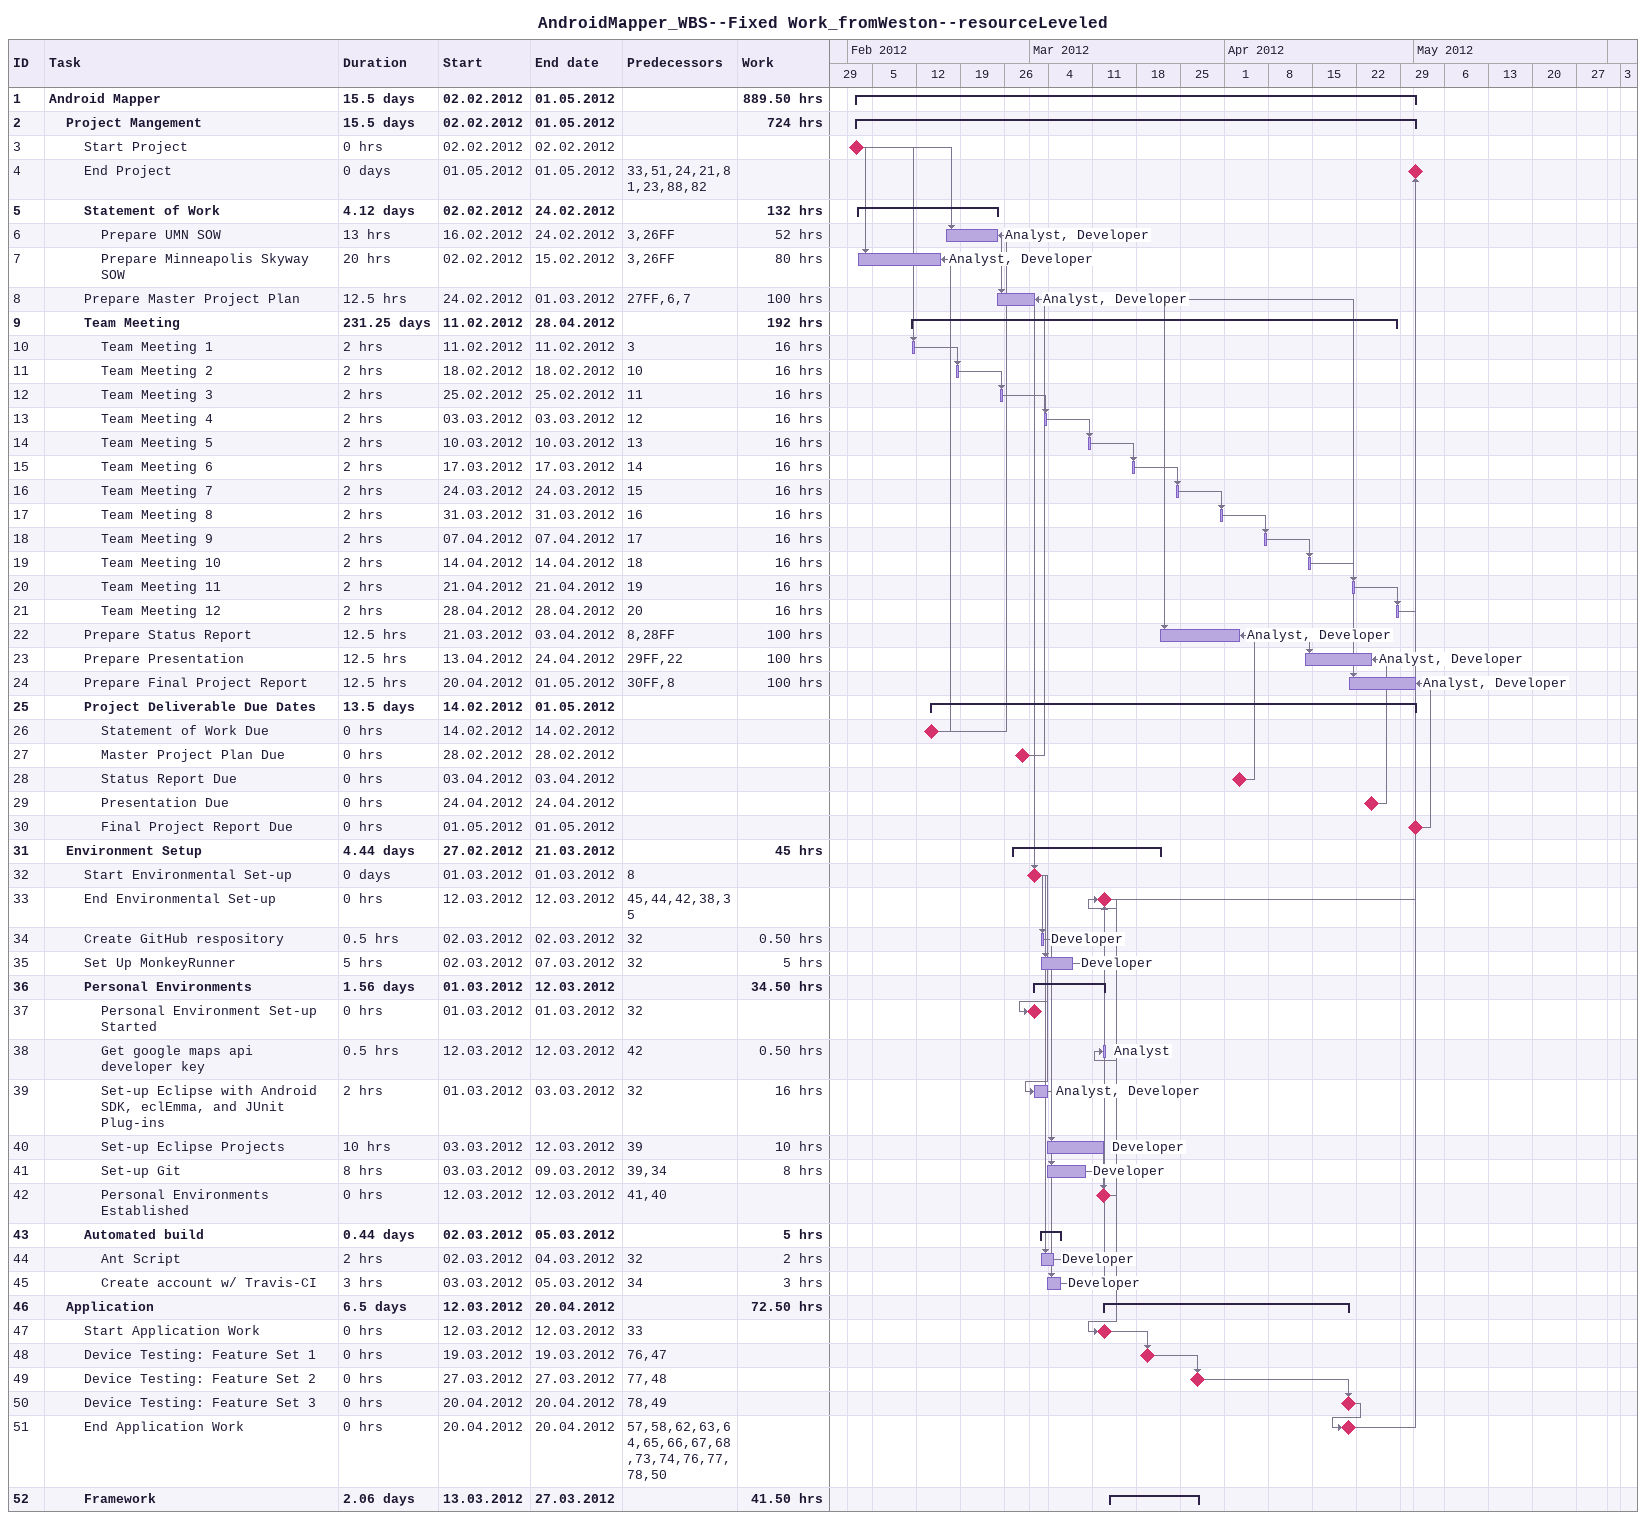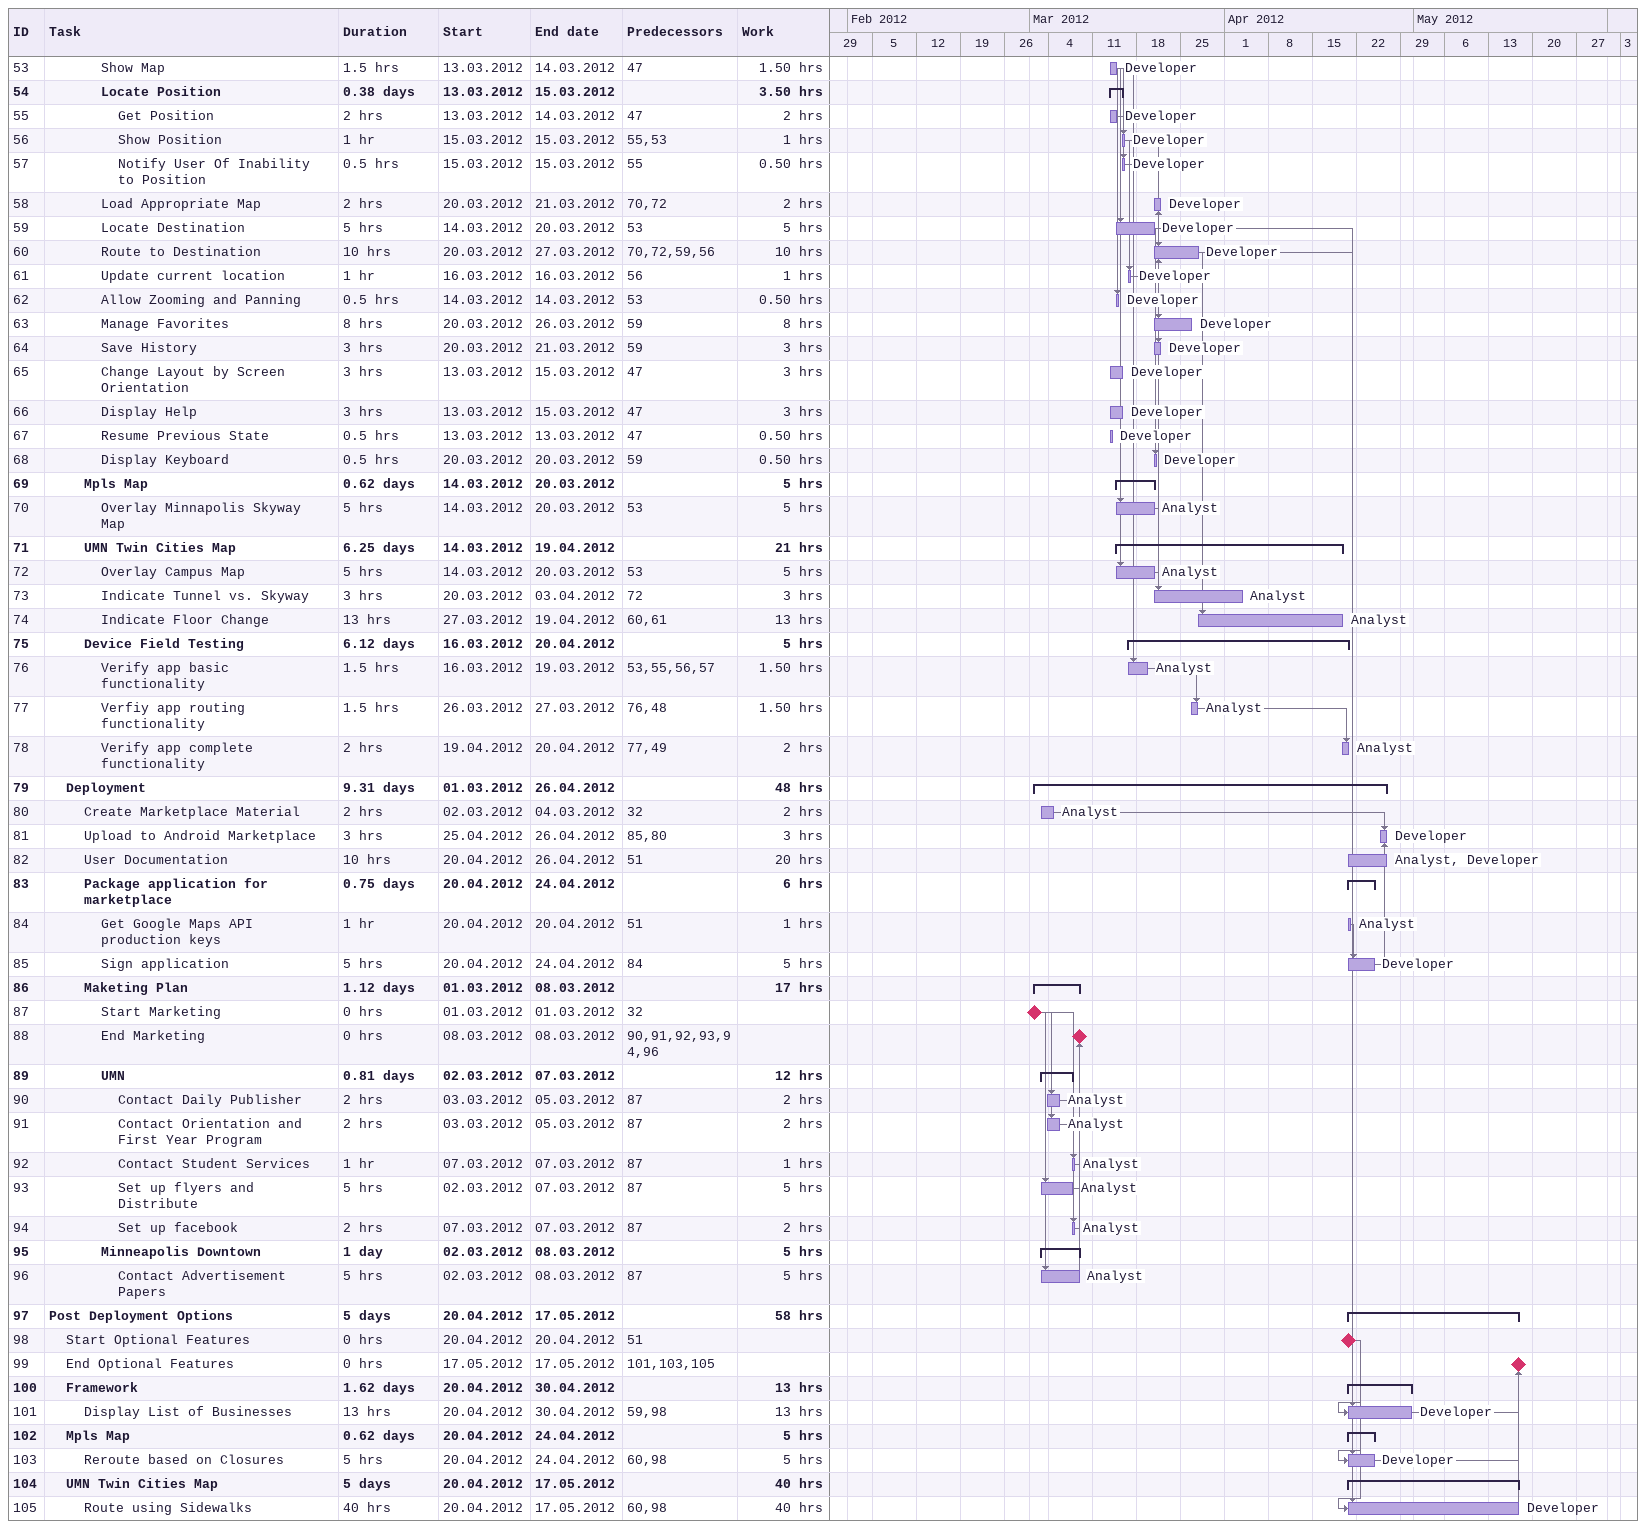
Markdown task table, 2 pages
AndroidMapper_WBS--Fixed Work_fromWeston--resourceLeveled

| ID | Level | Task | Duration | Start | Finish | Predecessors | Resources | Work (h) |
|---|---|---|---|---|---|---|---|---|
| 1 | 1 | **Android Mapper** | 15.5d | 2012-02-02 | 2012-05-01 |  |  | 889.50 |
| 2 | 2 | **Project Mangement** | 15.5d | 2012-02-02 | 2012-05-01 |  |  | 724 |
| 3 | 3 | Start Project | 0h | 2012-02-02 | 2012-02-02 |  |  |  |
| 4 | 3 | End Project | 0d | 2012-05-01 | 2012-05-01 | 33, 51, 24, 21, 81, 23, 88, 82 |  |  |
| 5 | 3 | **Statement of Work** | 4.12d | 2012-02-02 | 2012-02-24 |  |  | 132 |
| 6 | 4 | Prepare UMN SOW | 13h | 2012-02-16 | 2012-02-24 | 3, 26FF | Analyst, Developer | 52 |
| 7 | 4 | Prepare Minneapolis Skyway SOW | 20h | 2012-02-02 | 2012-02-15 | 3, 26FF | Analyst, Developer | 80 |
| 8 | 3 | Prepare Master Project Plan | 12.5h | 2012-02-24 | 2012-03-01 | 27FF, 6, 7 | Analyst, Developer | 100 |
| 9 | 3 | **Team Meeting** | 231.25d | 2012-02-11 | 2012-04-28 |  |  | 192 |
| 10 | 4 | Team Meeting 1 | 2h | 2012-02-11 | 2012-02-11 | 3 |  | 16 |
| 11 | 4 | Team Meeting 2 | 2h | 2012-02-18 | 2012-02-18 | 10 |  | 16 |
| 12 | 4 | Team Meeting 3 | 2h | 2012-02-25 | 2012-02-25 | 11 |  | 16 |
| 13 | 4 | Team Meeting 4 | 2h | 2012-03-03 | 2012-03-03 | 12 |  | 16 |
| 14 | 4 | Team Meeting 5 | 2h | 2012-03-10 | 2012-03-10 | 13 |  | 16 |
| 15 | 4 | Team Meeting 6 | 2h | 2012-03-17 | 2012-03-17 | 14 |  | 16 |
| 16 | 4 | Team Meeting 7 | 2h | 2012-03-24 | 2012-03-24 | 15 |  | 16 |
| 17 | 4 | Team Meeting 8 | 2h | 2012-03-31 | 2012-03-31 | 16 |  | 16 |
| 18 | 4 | Team Meeting 9 | 2h | 2012-04-07 | 2012-04-07 | 17 |  | 16 |
| 19 | 4 | Team Meeting 10 | 2h | 2012-04-14 | 2012-04-14 | 18 |  | 16 |
| 20 | 4 | Team Meeting 11 | 2h | 2012-04-21 | 2012-04-21 | 19 |  | 16 |
| 21 | 4 | Team Meeting 12 | 2h | 2012-04-28 | 2012-04-28 | 20 |  | 16 |
| 22 | 3 | Prepare Status Report | 12.5h | 2012-03-21 | 2012-04-03 | 8, 28FF | Analyst, Developer | 100 |
| 23 | 3 | Prepare Presentation | 12.5h | 2012-04-13 | 2012-04-24 | 29FF, 22 | Analyst, Developer | 100 |
| 24 | 3 | Prepare Final Project Report | 12.5h | 2012-04-20 | 2012-05-01 | 30FF, 8 | Analyst, Developer | 100 |
| 25 | 3 | **Project Deliverable Due Dates** | 13.5d | 2012-02-14 | 2012-05-01 |  |  |  |
| 26 | 4 | Statement of Work Due | 0h | 2012-02-14 | 2012-02-14 |  |  |  |
| 27 | 4 | Master Project Plan Due | 0h | 2012-02-28 | 2012-02-28 |  |  |  |
| 28 | 4 | Status Report Due | 0h | 2012-04-03 | 2012-04-03 |  |  |  |
| 29 | 4 | Presentation Due | 0h | 2012-04-24 | 2012-04-24 |  |  |  |
| 30 | 4 | Final Project Report Due | 0h | 2012-05-01 | 2012-05-01 |  |  |  |
| 31 | 2 | **Environment Setup** | 4.44d | 2012-02-27 | 2012-03-21 |  |  | 45 |
| 32 | 3 | Start Environmental Set-up | 0d | 2012-03-01 | 2012-03-01 | 8 |  |  |
| 33 | 3 | End Environmental Set-up | 0h | 2012-03-12 | 2012-03-12 | 45, 44, 42, 38, 35 |  |  |
| 34 | 3 | Create GitHub respository | 0.5h | 2012-03-02 | 2012-03-02 | 32 | Developer | 0.50 |
| 35 | 3 | Set Up MonkeyRunner | 5h | 2012-03-02 | 2012-03-07 | 32 | Developer | 5 |
| 36 | 3 | **Personal Environments** | 1.56d | 2012-03-01 | 2012-03-12 |  |  | 34.50 |
| 37 | 4 | Personal Environment Set-up Started | 0h | 2012-03-01 | 2012-03-01 | 32 |  |  |
| 38 | 4 | Get google maps api developer key | 0.5h | 2012-03-12 | 2012-03-12 | 42 | Analyst | 0.50 |
| 39 | 4 | Set-up Eclipse with Android SDK, eclEmma, and JUnit Plug-ins | 2h | 2012-03-01 | 2012-03-03 | 32 | Analyst, Developer | 16 |
| 40 | 4 | Set-up Eclipse Projects | 10h | 2012-03-03 | 2012-03-12 | 39 | Developer | 10 |
| 41 | 4 | Set-up Git | 8h | 2012-03-03 | 2012-03-09 | 39, 34 | Developer | 8 |
| 42 | 4 | Personal Environments Established | 0h | 2012-03-12 | 2012-03-12 | 41, 40 |  |  |
| 43 | 3 | **Automated build** | 0.44d | 2012-03-02 | 2012-03-05 |  |  | 5 |
| 44 | 4 | Ant Script | 2h | 2012-03-02 | 2012-03-04 | 32 | Developer | 2 |
| 45 | 4 | Create account w/ Travis-CI | 3h | 2012-03-03 | 2012-03-05 | 34 | Developer | 3 |
| 46 | 2 | **Application** | 6.5d | 2012-03-12 | 2012-04-20 |  |  | 72.50 |
| 47 | 3 | Start Application Work | 0h | 2012-03-12 | 2012-03-12 | 33 |  |  |
| 48 | 3 | Device Testing: Feature Set 1 | 0h | 2012-03-19 | 2012-03-19 | 76, 47 |  |  |
| 49 | 3 | Device Testing: Feature Set 2 | 0h | 2012-03-27 | 2012-03-27 | 77, 48 |  |  |
| 50 | 3 | Device Testing: Feature Set 3 | 0h | 2012-04-20 | 2012-04-20 | 78, 49 |  |  |
| 51 | 3 | End Application Work | 0h | 2012-04-20 | 2012-04-20 | 57, 58, 62, 63, 64, 65, 66, 67, 68, 73, 74, 76, 77, 78, 50 |  |  |
| 52 | 3 | **Framework** | 2.06d | 2012-03-13 | 2012-03-27 |  |  | 41.50 |
| 53 | 4 | Show Map | 1.5h | 2012-03-13 | 2012-03-14 | 47 | Developer | 1.50 |
| 54 | 4 | **Locate Position** | 0.38d | 2012-03-13 | 2012-03-15 |  |  | 3.50 |
| 55 | 5 | Get Position | 2h | 2012-03-13 | 2012-03-14 | 47 | Developer | 2 |
| 56 | 5 | Show Position | 1h | 2012-03-15 | 2012-03-15 | 55, 53 | Developer | 1 |
| 57 | 5 | Notify User Of Inability to Position | 0.5h | 2012-03-15 | 2012-03-15 | 55 | Developer | 0.50 |
| 58 | 4 | Load Appropriate Map | 2h | 2012-03-20 | 2012-03-21 | 70, 72 | Developer | 2 |
| 59 | 4 | Locate Destination | 5h | 2012-03-14 | 2012-03-20 | 53 | Developer | 5 |
| 60 | 4 | Route to Destination | 10h | 2012-03-20 | 2012-03-27 | 70, 72, 59, 56 | Developer | 10 |
| 61 | 4 | Update current location | 1h | 2012-03-16 | 2012-03-16 | 56 | Developer | 1 |
| 62 | 4 | Allow Zooming and Panning | 0.5h | 2012-03-14 | 2012-03-14 | 53 | Developer | 0.50 |
| 63 | 4 | Manage Favorites | 8h | 2012-03-20 | 2012-03-26 | 59 | Developer | 8 |
| 64 | 4 | Save History | 3h | 2012-03-20 | 2012-03-21 | 59 | Developer | 3 |
| 65 | 4 | Change Layout by Screen Orientation | 3h | 2012-03-13 | 2012-03-15 | 47 | Developer | 3 |
| 66 | 4 | Display Help | 3h | 2012-03-13 | 2012-03-15 | 47 | Developer | 3 |
| 67 | 4 | Resume Previous State | 0.5h | 2012-03-13 | 2012-03-13 | 47 | Developer | 0.50 |
| 68 | 4 | Display Keyboard | 0.5h | 2012-03-20 | 2012-03-20 | 59 | Developer | 0.50 |
| 69 | 3 | **Mpls Map** | 0.62d | 2012-03-14 | 2012-03-20 |  |  | 5 |
| 70 | 4 | Overlay Minnapolis Skyway Map | 5h | 2012-03-14 | 2012-03-20 | 53 | Analyst | 5 |
| 71 | 3 | **UMN Twin Cities Map** | 6.25d | 2012-03-14 | 2012-04-19 |  |  | 21 |
| 72 | 4 | Overlay Campus Map | 5h | 2012-03-14 | 2012-03-20 | 53 | Analyst | 5 |
| 73 | 4 | Indicate Tunnel vs. Skyway | 3h | 2012-03-20 | 2012-04-03 | 72 | Analyst | 3 |
| 74 | 4 | Indicate Floor Change | 13h | 2012-03-27 | 2012-04-19 | 60, 61 | Analyst | 13 |
| 75 | 3 | **Device Field Testing** | 6.12d | 2012-03-16 | 2012-04-20 |  |  | 5 |
| 76 | 4 | Verify app basic functionality | 1.5h | 2012-03-16 | 2012-03-19 | 53, 55, 56, 57 | Analyst | 1.50 |
| 77 | 4 | Verfiy app routing functionality | 1.5h | 2012-03-26 | 2012-03-27 | 76, 48 | Analyst | 1.50 |
| 78 | 4 | Verify app complete functionality | 2h | 2012-04-19 | 2012-04-20 | 77, 49 | Analyst | 2 |
| 79 | 2 | **Deployment** | 9.31d | 2012-03-01 | 2012-04-26 |  |  | 48 |
| 80 | 3 | Create Marketplace Material | 2h | 2012-03-02 | 2012-03-04 | 32 | Analyst | 2 |
| 81 | 3 | Upload to Android Marketplace | 3h | 2012-04-25 | 2012-04-26 | 85, 80 | Developer | 3 |
| 82 | 3 | User Documentation | 10h | 2012-04-20 | 2012-04-26 | 51 | Analyst, Developer | 20 |
| 83 | 3 | **Package application for marketplace** | 0.75d | 2012-04-20 | 2012-04-24 |  |  | 6 |
| 84 | 4 | Get Google Maps API production keys | 1h | 2012-04-20 | 2012-04-20 | 51 | Analyst | 1 |
| 85 | 4 | Sign application | 5h | 2012-04-20 | 2012-04-24 | 84 | Developer | 5 |
| 86 | 3 | **Maketing Plan** | 1.12d | 2012-03-01 | 2012-03-08 |  |  | 17 |
| 87 | 4 | Start Marketing | 0h | 2012-03-01 | 2012-03-01 | 32 |  |  |
| 88 | 4 | End Marketing | 0h | 2012-03-08 | 2012-03-08 | 90, 91, 92, 93, 94, 96 |  |  |
| 89 | 4 | **UMN** | 0.81d | 2012-03-02 | 2012-03-07 |  |  | 12 |
| 90 | 5 | Contact Daily Publisher | 2h | 2012-03-03 | 2012-03-05 | 87 | Analyst | 2 |
| 91 | 5 | Contact Orientation and First Year Program | 2h | 2012-03-03 | 2012-03-05 | 87 | Analyst | 2 |
| 92 | 5 | Contact Student Services | 1h | 2012-03-07 | 2012-03-07 | 87 | Analyst | 1 |
| 93 | 5 | Set up flyers and Distribute | 5h | 2012-03-02 | 2012-03-07 | 87 | Analyst | 5 |
| 94 | 5 | Set up facebook | 2h | 2012-03-07 | 2012-03-07 | 87 | Analyst | 2 |
| 95 | 4 | **Minneapolis Downtown** | 1d | 2012-03-02 | 2012-03-08 |  |  | 5 |
| 96 | 5 | Contact Advertisement Papers | 5h | 2012-03-02 | 2012-03-08 | 87 | Analyst | 5 |
| 97 | 1 | **Post Deployment Options** | 5d | 2012-04-20 | 2012-05-17 |  |  | 58 |
| 98 | 2 | Start Optional Features | 0h | 2012-04-20 | 2012-04-20 | 51 |  |  |
| 99 | 2 | End Optional Features | 0h | 2012-05-17 | 2012-05-17 | 101, 103, 105 |  |  |
| 100 | 2 | **Framework** | 1.62d | 2012-04-20 | 2012-04-30 |  |  | 13 |
| 101 | 3 | Display List of Businesses | 13h | 2012-04-20 | 2012-04-30 | 59, 98 | Developer | 13 |
| 102 | 2 | **Mpls Map** | 0.62d | 2012-04-20 | 2012-04-24 |  |  | 5 |
| 103 | 3 | Reroute based on Closures | 5h | 2012-04-20 | 2012-04-24 | 60, 98 | Developer | 5 |
| 104 | 2 | **UMN Twin Cities Map** | 5d | 2012-04-20 | 2012-05-17 |  |  | 40 |
| 105 | 3 | Route using Sidewalks | 40h | 2012-04-20 | 2012-05-17 | 60, 98 | Developer | 40 |
